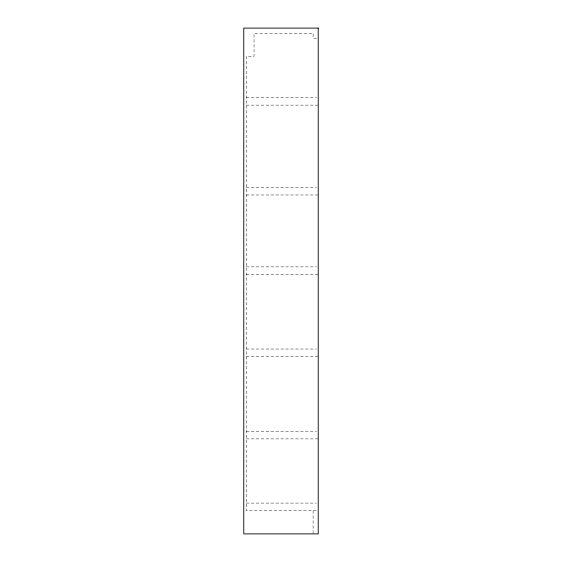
<?xml version="1.0" encoding="UTF-8"?>
<svg xmlns="http://www.w3.org/2000/svg" width="562" height="562" viewBox="0 0 562 562"><rect width="100%" height="100%" fill="white"/><g stroke="black" fill="none" stroke-linecap="round" stroke-linejoin="round"><path stroke-width="0.42" stroke-dasharray="2.81 2.11" d="M316.518 38.371L313.097 38.371L313.097 33.235L254.038 33.235L254.038 56.341L246.339 56.341L246.339 510.795L318.225 510.795M246.339 97.423L316.476 97.423M246.339 105.122L318.225 105.122M246.339 187.287L316.476 187.287M246.339 194.986L318.225 194.986M246.339 266.88L316.476 266.88M246.339 274.579L318.225 274.579M246.339 349.037L316.476 349.037M246.339 356.744L318.225 356.744M246.339 431.202L316.476 431.202M246.339 438.901L318.225 438.901M246.339 503.088L316.476 503.088M313.097 510.795L313.097 533.9"/><path stroke-width="0.84" d="M318.225 28.1L243.775 28.1L243.775 533.9L318.225 533.9L318.225 28.1"/></g></svg>
